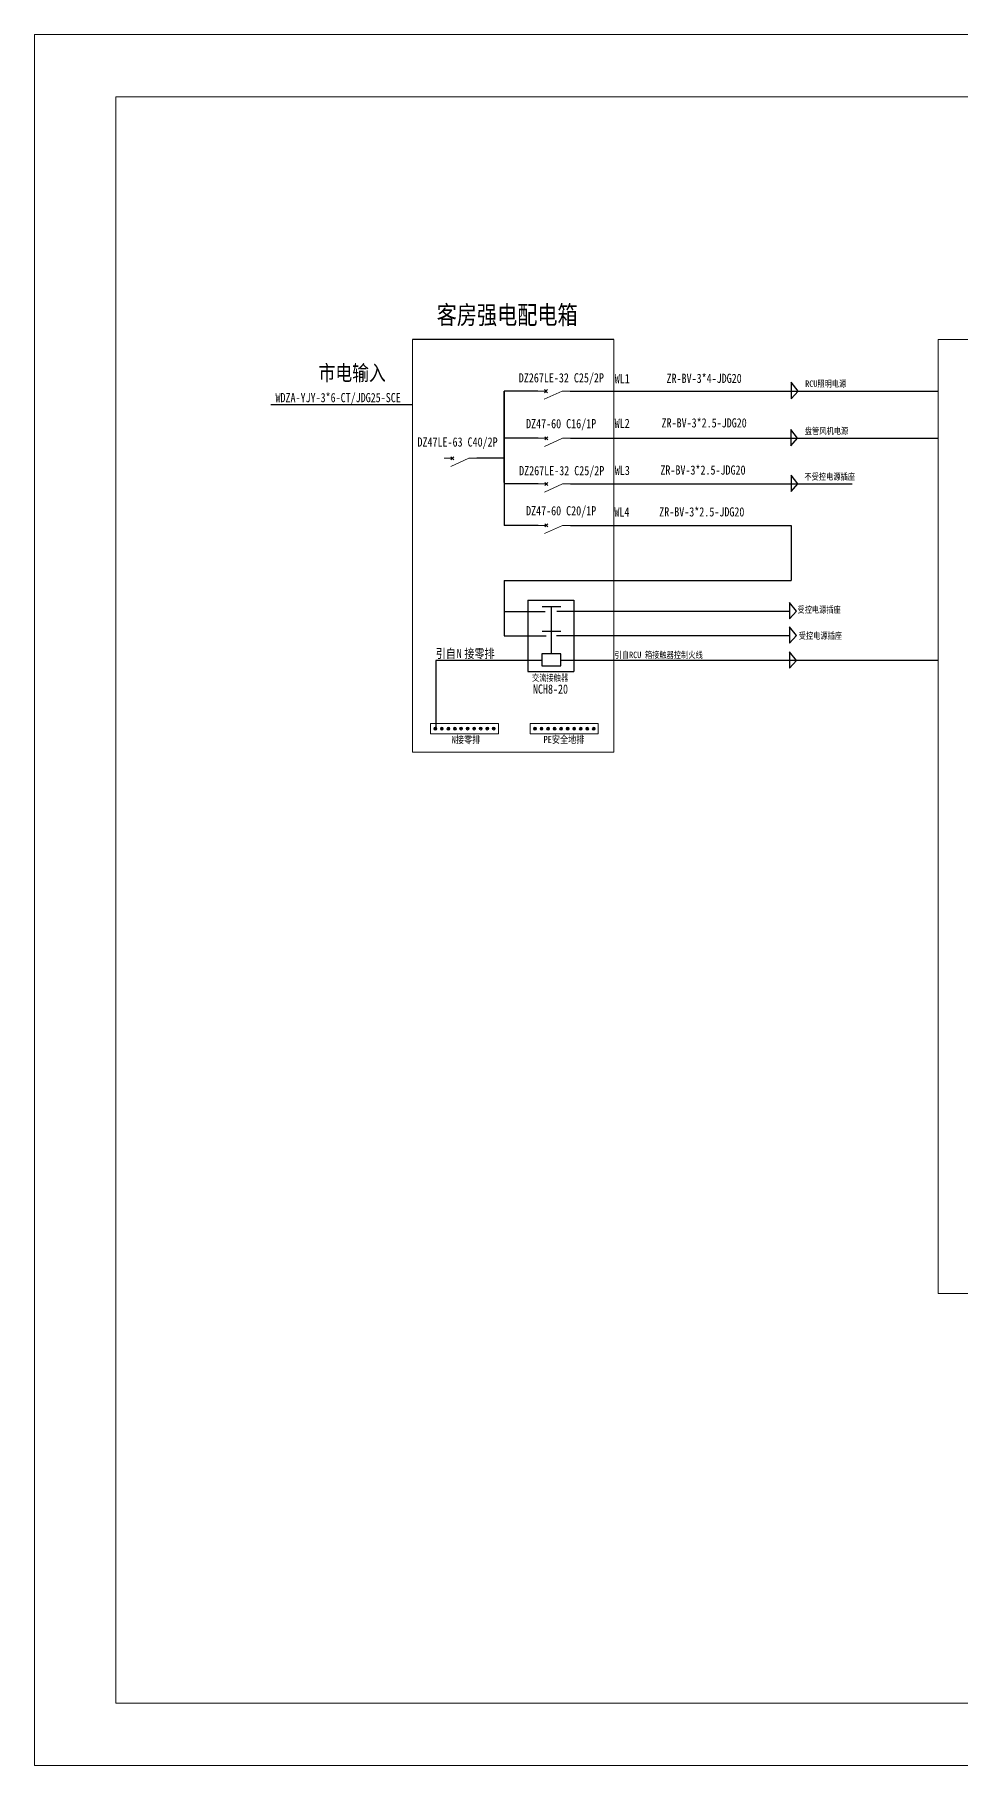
# Model space of a CAD drawing. Header units: millimetres. Extents: x 130143 to 328923, y 19139 to 134795.
# Drawn here: x 251559 to 265255, y 50190 to 75790 of the extents above; entities that cross this region are included whole.
import ezdxf

# ---------------------------------------------------------------- set-up
doc = ezdxf.new("R2010")
doc.units = ezdxf.units.MM
doc.header["$LTSCALE"] = 10
doc.layers.add('邦威智能化', color=7, linetype='Continuous', lineweight=18)
doc.styles.add('仿宋体', font='', dxfattribs={"width": 0.8})
doc.styles.get('仿宋体').set_extended_font_data('宋体')

# ---------------------------------------------------------------- blocks, each defined once
blk = doc.blocks.new('图框')
for points in [[(-2302, 1740), (42698, 1740), (42698, -30260), (-2302, -30260)], [(-802, 590), (41198, 590), (41198, -29110), (-802, -29110)]]:
    blk.add_lwpolyline(points, close=True)

msp = doc.modelspace()

# ---------------------------------------------------------------- linework, layer by layer
at = {"layer": '邦威智能化', "linetype": 'Continuous', "lineweight": 25}
for p, q in [((260128.02095, 71278.64333, 0), (257151.20956, 71278.64333, 0)), ((262746.03648, 69950.27858, 0), (262746.03648, 69706.37809, 0)), ((262847.68817, 69819.91277, 0), (262746.03648, 69950.27858, 0)), ((259007.73887, 69819.91277, 0), (258504.63695, 69819.91277, 0)), ((259488.84074, 69819.91277, 0), (262856.04434, 69819.91277, 0)), ((262746.03648, 69706.37809, 0), (262847.68817, 69819.91277, 0)), ((258504.63695, 69524.2158, 0), (258101.3289, 69524.2158, 0)), ((259068.41853, 67330.79314, 0), (259343.68808, 67330.79314, 0)), ((259202.46759, 67330.79314, 0), (259202.46759, 66633.25513, 0)), ((259068.41853, 66968.34071, 0), (259343.68808, 66968.34071, 0)), ((259345.70956, 66633.25513, 0), (259064.83688, 66633.25513, 0)), ((259064.83688, 66633.25513, 0), (259064.83688, 66452.66637, 0)), ((259345.70956, 66452.66637, 0), (259345.70956, 66633.25513, 0)), ((259064.83688, 66452.66637, 0), (259345.70956, 66452.66637, 0))]:
    msp.add_line(p, q, dxfattribs=at)
at = {"layer": '邦威智能化', "color": 6, "lineweight": 0}
for p, q in [((257151.20956, 71278.64333, 0), (260128.02095, 71278.64333, 0)), ((257151.20956, 65176.37739, 0), (257151.20956, 71278.64333, 0)), ((260128.02095, 71278.64333, 0), (260128.02095, 65176.37739, 0)), ((264927.21495, 71278.64333, 0), (273853.60031, 71278.64333, 0)), ((264927.21495, 57170.45141, 0), (264927.21495, 71278.64333, 0)), ((260128.02095, 65176.37739, 0), (257151.20956, 65176.37739, 0)), ((273853.60031, 57170.45141, 0), (264927.21495, 57170.45141, 0))]:
    msp.add_line(p, q, dxfattribs=at)
at = {"layer": '邦威智能化', "color": 1, "linetype": 'Continuous', "lineweight": 25}
for p, q in [((259002.59336, 70516.95899, 0), (258504.63695, 70517.04787, 0)), ((258504.63695, 70517.04787, 0), (258504.63695, 68531.38373, 0)), ((258504.63695, 69164.3682, 0), (258504.63695, 70517.04787, 0)), ((259483.69523, 70516.95899, 0), (262856.04434, 70516.98585, 0)), ((262853.24748, 70516.98585, 0), (262751.5958, 70647.35166, 0)), ((262751.5958, 70647.35166, 0), (262751.5958, 70403.45117, 0)), ((262751.5958, 70403.45117, 0), (262853.24748, 70516.98585, 0)), ((262856.04434, 70516.98585, 0), (264927.21495, 70516.98585, 0)), ((257151.20956, 70316.8819, 0), (255054.49634, 70316.8819, 0)), ((262856.04434, 69819.91277, 0), (264927.21495, 69819.91277, 0)), ((259007.73887, 69143.96311, 0), (258504.63695, 69143.96311, 0)), ((259488.84074, 69143.96311, 0), (263656.01903, 69143.96311, 0)), ((262750.2793, 69274.32892, 0), (262750.2793, 69030.42843, 0)), ((262851.93099, 69143.96311, 0), (262750.2793, 69274.32892, 0)), ((262750.2793, 69030.42843, 0), (262851.93099, 69143.96311, 0)), ((259007.73887, 68531.38373, 0), (258504.63695, 68531.38373, 0)), ((259488.84074, 68531.38373, 0), (262612.2807, 68531.38373, 0)), ((262612.2807, 68531.38373, 0), (262750.11538, 68531.38373, 0)), ((262750.11538, 68531.38373, 0), (262750.39104, 67715.73858, 0)), ((258504.63695, 67714.30365, 0), (262750.39104, 67715.73858, 0)), ((258504.63695, 67714.30365, 0), (258504.63695, 66897.22356, 0)), ((262727.20439, 67391.26795, 0), (262727.20439, 67147.36746, 0)), ((262828.85608, 67260.90214, 0), (262727.20439, 67391.26795, 0)), ((258504.63695, 67259.67599, 0), (259112.65552, 67259.67599, 0)), ((259286.28772, 67260.90214, 0), (262727.20439, 67260.90214, 0)), ((262727.20439, 67147.36746, 0), (262828.85608, 67260.90214, 0)), ((258504.63695, 66897.22356, 0), (259126.94676, 66897.22356, 0)), ((259278.84758, 66900.77472, 0), (262727.20439, 66900.77472, 0)), ((262727.20439, 67031.14052, 0), (262727.20439, 66787.24003, 0)), ((262828.85608, 66900.77472, 0), (262727.20439, 67031.14052, 0)), ((262727.20439, 66787.24003, 0), (262828.85608, 66900.77472, 0)), ((262727.20439, 66661.02607, 0), (262727.20439, 66417.12558, 0)), ((262828.85608, 66530.66026, 0), (262727.20439, 66661.02607, 0)), ((264927.21495, 66530.66026, 0), (259345.70956, 66530.66026, 0)), ((262727.20439, 66417.12558, 0), (262828.85608, 66530.66026, 0))]:
    msp.add_line(p, q, dxfattribs=at)
at = {"layer": '邦威智能化'}
for p, q in [((259002.59336, 70516.95899, 0), (259122.86882, 70516.95899, 0)), ((259363.41976, 70516.95899, 0), (259098.81373, 70396.68353, 0)), ((259145.54818, 70494.27963, 0), (259100.18946, 70539.63835, 0)), ((259100.18946, 70494.27963, 0), (259145.54818, 70539.63835, 0)), ((259483.69523, 70516.95899, 0), (259363.41976, 70516.95899, 0)), ((259007.73887, 69819.91277, 0), (259128.01434, 69819.91277, 0)), ((259368.56527, 69819.91277, 0), (259103.95924, 69699.6373, 0)), ((259150.6937, 69797.23341, 0), (259105.33498, 69842.59213, 0)), ((259105.33498, 69797.23341, 0), (259150.6937, 69842.59213, 0)), ((259488.84074, 69819.91277, 0), (259368.56527, 69819.91277, 0)), ((257620.22703, 69524.2158, 0), (257740.5025, 69524.2158, 0)), ((257981.05344, 69524.2158, 0), (257716.44741, 69403.94033, 0)), ((257763.18186, 69501.53644, 0), (257717.82314, 69546.89516, 0)), ((257717.82314, 69501.53644, 0), (257763.18186, 69546.89516, 0)), ((258101.3289, 69524.2158, 0), (257981.05344, 69524.2158, 0)), ((259007.73887, 69143.96311, 0), (259128.01434, 69143.96311, 0)), ((259368.56527, 69143.96311, 0), (259103.95924, 69023.68764, 0)), ((259150.6937, 69121.28375, 0), (259105.33498, 69166.64247, 0)), ((259105.33498, 69121.28375, 0), (259150.6937, 69166.64247, 0)), ((259488.84074, 69143.96311, 0), (259368.56527, 69143.96311, 0)), ((259007.73887, 68531.38373, 0), (259128.01434, 68531.38373, 0)), ((259368.56527, 68531.38373, 0), (259103.95924, 68411.10827, 0)), ((259150.6937, 68508.70438, 0), (259105.33498, 68554.06309, 0)), ((259105.33498, 68508.70438, 0), (259150.6937, 68554.06309, 0)), ((259488.84074, 68531.38373, 0), (259368.56527, 68531.38373, 0))]:
    msp.add_line(p, q, dxfattribs=at)
at = {"layer": '邦威智能化', "color": 6, "linetype": 'Continuous', "lineweight": 25}
for p, q in [((258857.8238, 67425.40106, 0), (258857.8238, 66369.10428, 0)), ((258857.8238, 67425.40106, 0), (259537.16172, 67425.40106, 0)), ((259537.16172, 67425.40106, 0), (259537.16172, 66369.10428, 0)), ((258857.8238, 66369.10428, 0), (259537.16172, 66369.10428, 0))]:
    msp.add_line(p, q, dxfattribs=at)
at = {"layer": '邦威智能化', "color": 5, "linetype": 'Continuous', "lineweight": 25}
for p, q in [((259064.83688, 66531.42075, 0), (257495.29397, 66531.42075, 0)), ((257495.29397, 66531.42075, 0), (257495.29397, 65544.69028, 0))]:
    msp.add_line(p, q, dxfattribs=at)
at = {"layer": '邦威智能化', "linetype": 'ByBlock'}
for p, q in [((257416.77628, 65448.54747, 0), (257416.77628, 65599.20708, 0)), ((257416.77628, 65599.20708, 0), (258420.44586, 65599.20708, 0)), ((257416.77628, 65448.54747, 0), (257416.77628, 65599.20708, 0)), ((257416.77628, 65599.20708, 0), (258420.44586, 65599.20708, 0)), ((257472.25202, 65509.2076, 0), (257502.83662, 65539.79219, 0)), ((257502.83662, 65509.2076, 0), (257472.25202, 65539.79219, 0)), ((257472.25202, 65509.2076, 0), (257502.83662, 65539.79219, 0)), ((257502.83662, 65509.2076, 0), (257472.25202, 65539.79219, 0)), ((257568.89667, 65509.2076, 0), (257599.48127, 65539.79219, 0)), ((257599.48127, 65509.2076, 0), (257568.89667, 65539.79219, 0)), ((257568.89667, 65509.2076, 0), (257599.48127, 65539.79219, 0)), ((257599.48127, 65509.2076, 0), (257568.89667, 65539.79219, 0)), ((257665.54133, 65509.2076, 0), (257696.12592, 65539.79219, 0)), ((257696.12592, 65509.2076, 0), (257665.54133, 65539.79219, 0)), ((257665.54133, 65509.2076, 0), (257696.12592, 65539.79219, 0)), ((257696.12592, 65509.2076, 0), (257665.54133, 65539.79219, 0)), ((257762.18598, 65509.2076, 0), (257792.77057, 65539.79219, 0)), ((257792.77057, 65509.2076, 0), (257762.18598, 65539.79219, 0)), ((257762.18598, 65509.2076, 0), (257792.77057, 65539.79219, 0)), ((257792.77057, 65509.2076, 0), (257762.18598, 65539.79219, 0)), ((257853.23086, 65510.8063, 0), (257883.81546, 65541.39089, 0)), ((257883.81546, 65510.8063, 0), (257853.23086, 65541.39089, 0)), ((257853.23086, 65510.8063, 0), (257883.81546, 65541.39089, 0)), ((257883.81546, 65510.8063, 0), (257853.23086, 65541.39089, 0)), ((257949.87551, 65510.8063, 0), (257980.46011, 65541.39089, 0)), ((257980.46011, 65510.8063, 0), (257949.87551, 65541.39089, 0)), ((257949.87551, 65510.8063, 0), (257980.46011, 65541.39089, 0)), ((257980.46011, 65510.8063, 0), (257949.87551, 65541.39089, 0)), ((258046.52017, 65510.8063, 0), (258077.10476, 65541.39089, 0)), ((258077.10476, 65510.8063, 0), (258046.52017, 65541.39089, 0)), ((258046.52017, 65510.8063, 0), (258077.10476, 65541.39089, 0)), ((258077.10476, 65510.8063, 0), (258046.52017, 65541.39089, 0)), ((258143.16482, 65510.8063, 0), (258173.74941, 65541.39089, 0)), ((258173.74941, 65510.8063, 0), (258143.16482, 65541.39089, 0)), ((258143.16482, 65510.8063, 0), (258173.74941, 65541.39089, 0)), ((258173.74941, 65510.8063, 0), (258143.16482, 65541.39089, 0)), ((258239.80947, 65510.8063, 0), (258270.39406, 65541.39089, 0)), ((258270.39406, 65510.8063, 0), (258239.80947, 65541.39089, 0)), ((258239.80947, 65510.8063, 0), (258270.39406, 65541.39089, 0)), ((258270.39406, 65510.8063, 0), (258239.80947, 65541.39089, 0)), ((258336.45412, 65510.8063, 0), (258367.03872, 65541.39089, 0)), ((258367.03872, 65510.8063, 0), (258336.45412, 65541.39089, 0)), ((258336.45412, 65510.8063, 0), (258367.03872, 65541.39089, 0)), ((258367.03872, 65510.8063, 0), (258336.45412, 65541.39089, 0)), ((258420.44586, 65599.20708, 0), (258420.44586, 65448.54747, 0)), ((258420.44586, 65599.20708, 0), (258420.44586, 65448.54747, 0)), ((258891.17583, 65448.54747, 0), (258891.17583, 65599.20708, 0)), ((258891.17583, 65599.20708, 0), (259894.84541, 65599.20708, 0)), ((258891.17583, 65448.54747, 0), (258891.17583, 65599.20708, 0)), ((258891.17583, 65599.20708, 0), (259894.84541, 65599.20708, 0)), ((258946.65158, 65509.2076, 0), (258977.23617, 65539.79219, 0)), ((258977.23617, 65509.2076, 0), (258946.65158, 65539.79219, 0)), ((258946.65158, 65509.2076, 0), (258977.23617, 65539.79219, 0)), ((258977.23617, 65509.2076, 0), (258946.65158, 65539.79219, 0)), ((259043.29623, 65509.2076, 0), (259073.88082, 65539.79219, 0)), ((259073.88082, 65509.2076, 0), (259043.29623, 65539.79219, 0)), ((259043.29623, 65509.2076, 0), (259073.88082, 65539.79219, 0)), ((259073.88082, 65509.2076, 0), (259043.29623, 65539.79219, 0)), ((259139.94088, 65509.2076, 0), (259170.52547, 65539.79219, 0)), ((259170.52547, 65509.2076, 0), (259139.94088, 65539.79219, 0)), ((259139.94088, 65509.2076, 0), (259170.52547, 65539.79219, 0)), ((259170.52547, 65509.2076, 0), (259139.94088, 65539.79219, 0)), ((259236.58553, 65509.2076, 0), (259267.17012, 65539.79219, 0)), ((259267.17012, 65509.2076, 0), (259236.58553, 65539.79219, 0)), ((259236.58553, 65509.2076, 0), (259267.17012, 65539.79219, 0)), ((259267.17012, 65509.2076, 0), (259236.58553, 65539.79219, 0)), ((259333.23018, 65509.2076, 0), (259363.81478, 65539.79219, 0)), ((259363.81478, 65509.2076, 0), (259333.23018, 65539.79219, 0)), ((259333.23018, 65509.2076, 0), (259363.81478, 65539.79219, 0)), ((259363.81478, 65509.2076, 0), (259333.23018, 65539.79219, 0)), ((259429.87483, 65509.2076, 0), (259460.45943, 65539.79219, 0)), ((259460.45943, 65509.2076, 0), (259429.87483, 65539.79219, 0)), ((259429.87483, 65509.2076, 0), (259460.45943, 65539.79219, 0)), ((259460.45943, 65509.2076, 0), (259429.87483, 65539.79219, 0)), ((259526.51949, 65509.2076, 0), (259557.10408, 65539.79219, 0)), ((259557.10408, 65509.2076, 0), (259526.51949, 65539.79219, 0)), ((259526.51949, 65509.2076, 0), (259557.10408, 65539.79219, 0)), ((259557.10408, 65509.2076, 0), (259526.51949, 65539.79219, 0)), ((259623.16414, 65509.2076, 0), (259653.74873, 65539.79219, 0)), ((259653.74873, 65509.2076, 0), (259623.16414, 65539.79219, 0)), ((259623.16414, 65509.2076, 0), (259653.74873, 65539.79219, 0)), ((259653.74873, 65509.2076, 0), (259623.16414, 65539.79219, 0)), ((259719.80879, 65509.2076, 0), (259750.39338, 65539.79219, 0)), ((259750.39338, 65509.2076, 0), (259719.80879, 65539.79219, 0)), ((259719.80879, 65509.2076, 0), (259750.39338, 65539.79219, 0)), ((259750.39338, 65509.2076, 0), (259719.80879, 65539.79219, 0)), ((259816.45344, 65509.2076, 0), (259847.03804, 65539.79219, 0)), ((259847.03804, 65509.2076, 0), (259816.45344, 65539.79219, 0)), ((259816.45344, 65509.2076, 0), (259847.03804, 65539.79219, 0)), ((259847.03804, 65509.2076, 0), (259816.45344, 65539.79219, 0)), ((259894.84541, 65599.20708, 0), (259894.84541, 65448.54747, 0)), ((259894.84541, 65599.20708, 0), (259894.84541, 65448.54747, 0)), ((258420.44586, 65448.54747, 0), (257416.77628, 65448.54747, 0)), ((258420.44586, 65448.54747, 0), (257416.77628, 65448.54747, 0)), ((259894.84541, 65448.54747, 0), (258891.17583, 65448.54747, 0)), ((259894.84541, 65448.54747, 0), (258891.17583, 65448.54747, 0))]:
    msp.add_line(p, q, dxfattribs=at)
at = {"layer": '邦威智能化', "color": 0, "linetype": 'ByBlock'}
for centre in [(257487.54432, 65524.4999, 0), (257487.54432, 65524.4999, 0), (257584.18897, 65524.4999, 0), (257584.18897, 65524.4999, 0), (257680.83362, 65524.4999, 0), (257680.83362, 65524.4999, 0), (257777.47827, 65524.4999, 0), (257777.47827, 65524.4999, 0), (257868.52316, 65526.09859, 0), (257868.52316, 65526.09859, 0), (257965.16781, 65526.09859, 0), (257965.16781, 65526.09859, 0), (258061.81246, 65526.09859, 0), (258061.81246, 65526.09859, 0), (258158.45711, 65526.09859, 0), (258158.45711, 65526.09859, 0), (258255.10177, 65526.09859, 0), (258255.10177, 65526.09859, 0), (258351.74642, 65526.09859, 0), (258351.74642, 65526.09859, 0), (258961.94387, 65524.4999, 0), (258961.94387, 65524.4999, 0), (259058.58852, 65524.4999, 0), (259058.58852, 65524.4999, 0), (259155.23318, 65524.4999, 0), (259155.23318, 65524.4999, 0), (259251.87783, 65524.4999, 0), (259251.87783, 65524.4999, 0), (259348.52248, 65524.4999, 0), (259348.52248, 65524.4999, 0), (259445.16713, 65524.4999, 0), (259445.16713, 65524.4999, 0), (259541.81178, 65524.4999, 0), (259541.81178, 65524.4999, 0), (259638.45644, 65524.4999, 0), (259638.45644, 65524.4999, 0), (259735.10109, 65524.4999, 0), (259735.10109, 65524.4999, 0), (259831.74574, 65524.4999, 0), (259831.74574, 65524.4999, 0)]:
    msp.add_circle(centre, 21.62657, dxfattribs=at)

# ---------------------------------------------------------------- block references
at = {"layer": '邦威智能化', "xscale": 0.8000000000029104, "yscale": 0.7999999999992724, "zscale": 0.8}
msp.add_blockref('图框', (253400.67364, 74398.66925, 0), dxfattribs=at)

# ---------------------------------------------------------------- texts
at = {"layer": '邦威智能化', "style": '仿宋体', "width": 0.8}
for s, height, p in [('客房强电配电箱', 272.985293, (257507.47825, 71507.50537, 0)), ('DZ267LE-32 C25/2P', 136.1798552, (258722.30535, 70646.14242, 0)), ('WL1', 136.179855, (260141.90799, 70634.57168, 0)), ('ZR-BV-3*4-JDG20', 136.1798552, (260908.02932, 70638.41432, 0)), ('RCU照明电源', 95.544852, (262960.012, 70579.3871, 0)), ('WDZA-YJY-3*6-CT/JDG25-SCE', 136.1798552, (255123.19227, 70353.73302, 0)), ('DZ47-60 C16/1P', 136.1798552, (258829.92748, 69968.15525, 0)), ('WL2', 136.179855, (260140.73187, 69973.0031, 0)), ('ZR-BV-3*2.5-JDG20', 136.1798552, (260834.45086, 69979.70795, 0)), ('盘管风机电源', 95.544852, (262953.60339, 69881.2524, 0)), ('DZ47LE-63 C40/2P', 136.1798552, (257223.54582, 69696.83764, 0)), ('DZ267LE-32 C25/2P', 136.1798552, (258727.45086, 69273.14654, 0)), ('WL3', 136.179855, (260143.03626, 69276.44344, 0)), ('ZR-BV-3*2.5-JDG20', 136.1798552, (260817.10187, 69282.25246, 0)), ('不受控电源插座', 95.544852, (262947.17097, 69204.74192, 0)), ('DZ47-60 C20/1P', 136.1798552, (258829.92748, 68679.62621, 0)), ('WL4', 136.179855, (260136.79473, 68662.30759, 0)), ('ZR-BV-3*2.5-JDG20', 136.1798552, (260799.62641, 68663.25992, 0)), ('受控电源插座', 95.544852, (262844.20738, 67237.52655, 0)), ('受控电源插座', 95.544852, (262863.49991, 66851.58032, 0)), ('引自', 136.179855, (257493.88856, 66568.29055, 0)), ('N', 136.17986, (257803.77339, 66568.29055, 0)), ('接零排', 136.179855, (257917.90508, 66568.29055, 0)), ('引自', 95.544852, (260137.78432, 66568.04923, 0)), ('RCU', 95.544852, (260355.20194, 66568.04923, 0)), ('箱接触器控制火线', 95.544852, (260588.14939, 66568.04923, 0)), ('NCH8-20', 136.179855, (258931.6583, 66042.2092, 0)), ('N接零排', 107.46339, (257729.61484, 65308.05499, 0)), ('PE安全地排', 107.46339, (259088.81475, 65310.46821, 0))]:
    msp.add_text(s, height=height, dxfattribs=at).set_placement(p)
at = {"layer": '邦威智能化', "color": 0, "style": '仿宋体', "width": 0.8}
for s, height, p in [('市电输入', 227.487744, (255760.99918, 70673.23813, 0)), ('交流接触器', 95.544852, (258917.33536, 66229.44821, 0))]:
    msp.add_text(s, height=height, dxfattribs=at).set_placement(p)

doc.saveas('drawing.dxf')
